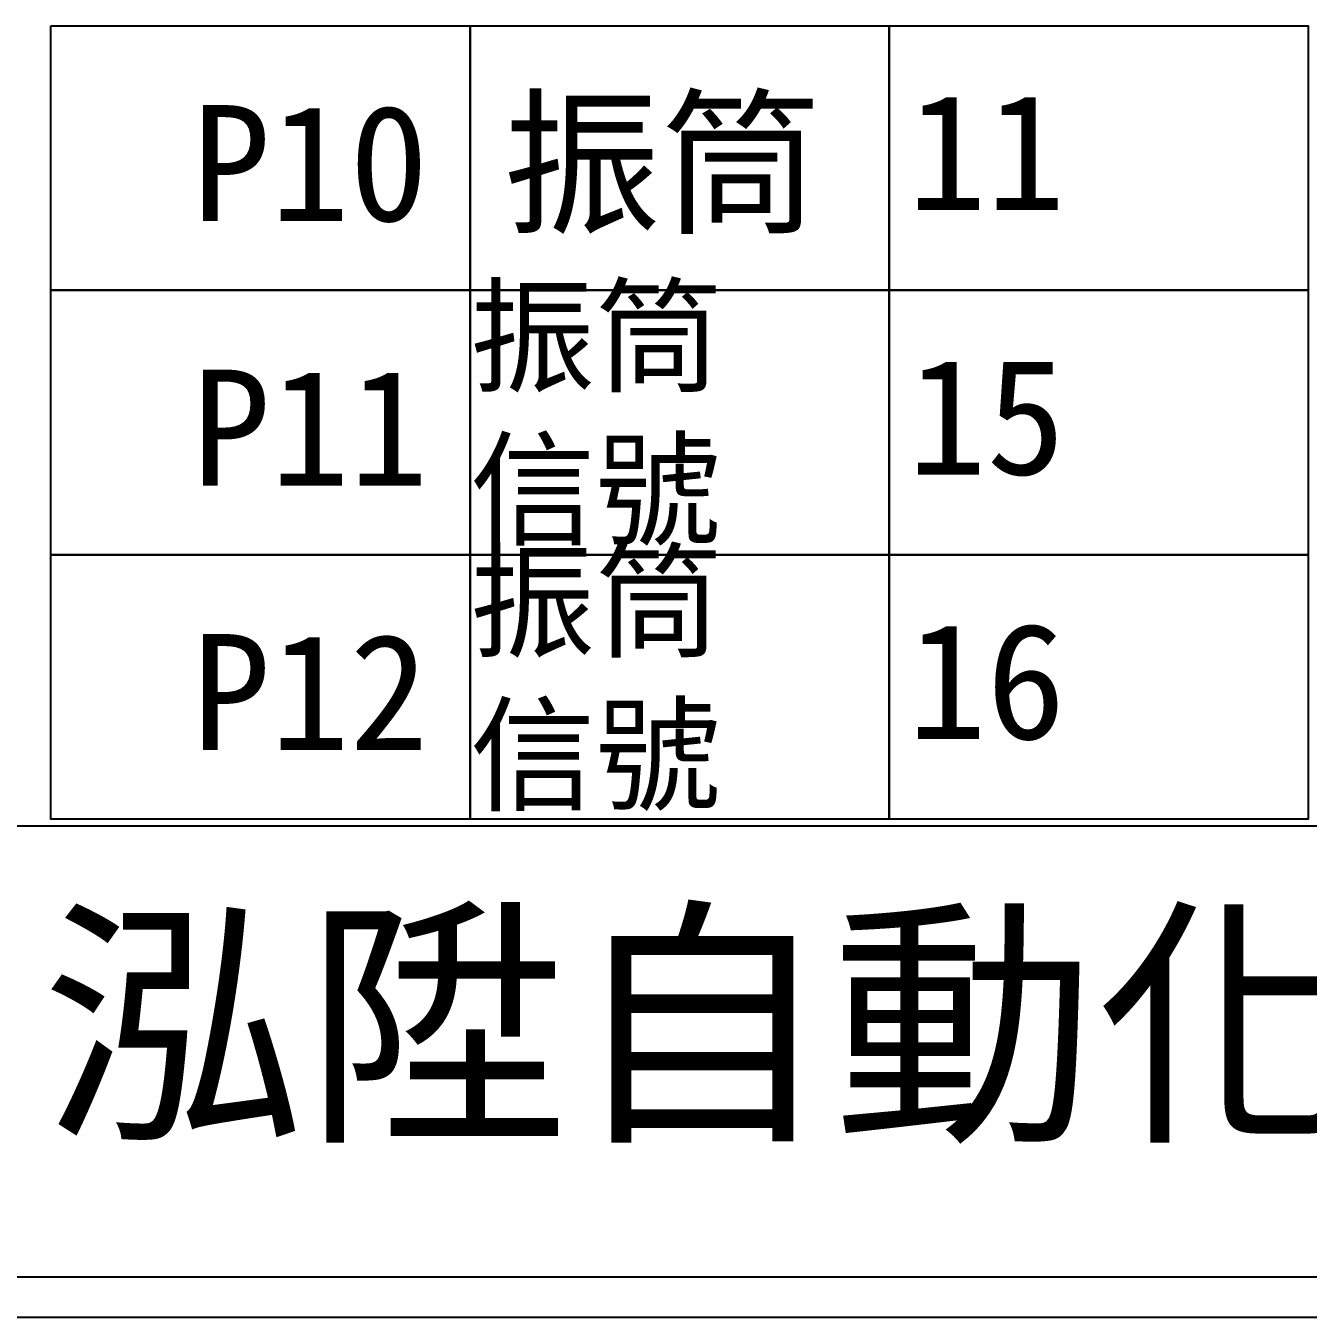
# Model space of a CAD drawing. Extents: x 10 to 297, y 3 to 207.
# Drawn here: x 48.12 to 87.94, y 3 to 43.09 of the extents above; entities that cross this region are included whole.
import ezdxf

# ---------------------------------------------------------------- set-up
doc = ezdxf.new("R2010")
doc.units = 0
doc.layers.add('圖框層', color=7, linetype='CONTINUOUS')
doc.layers.add('標尺寸層', color=3, linetype='CONTINUOUS')
doc.styles.add('CNS', font='romanc.shx', dxfattribs={"bigfont": 'chineset.shx'})
doc.styles.add('STSL', font='kaiu.ttf')

msp = doc.modelspace()

# ---------------------------------------------------------------- linework, layer by layer
at = {"layer": '圖框層', "color": 7}
for p, q in [((11.25, 18.25), (295.75, 18.25)), ((11.25, 4.25), (295.75, 4.25)), ((10, 3), (297, 3))]:
    msp.add_line(p, q, dxfattribs=at)
at = {"layer": '標尺寸層', "color": 7}
for points in [[(48.904, 43.087), (61.916, 43.087), (61.916, 34.877), (48.904, 34.877)], [(61.916, 43.086), (74.928, 43.086), (74.928, 34.877), (61.916, 34.877)], [(74.928, 43.086), (87.94, 43.086), (87.94, 34.877), (74.928, 34.877)], [(48.904, 34.877), (61.916, 34.877), (61.916, 26.667), (48.904, 26.667)], [(61.916, 34.876), (74.928, 34.876), (74.928, 26.667), (61.916, 26.667)], [(74.928, 34.876), (87.94, 34.876), (87.94, 26.667), (74.928, 26.667)], [(48.904, 26.667), (61.916, 26.667), (61.916, 18.457), (48.904, 18.457)], [(61.916, 26.666), (74.928, 26.666), (74.928, 18.457), (61.916, 18.457)], [(74.928, 26.666), (87.94, 26.666), (87.94, 18.457), (74.928, 18.457)]]:
    msp.add_lwpolyline(points, close=True, dxfattribs=at)

# ---------------------------------------------------------------- texts
at = {"layer": '圖框層', "color": 4, "style": 'STSL'}
for s, height, p in [('振筒', 3.6, (62.943, 37.025)), ('P10', 3.6, (53.274, 37.026)), ('11', 3.6, (75.502, 37.365)), ('15', 3.6, (75.502, 29.155)), ('P11', 3.6, (53.274, 28.816)), ('16', 3.6, (75.502, 20.945)), ('P12', 3.6, (53.274, 20.606)), ('泓陞自動化科技有限公司', 6, (48.604, 9.076))]:
    msp.add_text(s, height=height, dxfattribs=at).set_placement(p)
at = {"layer": '標尺寸層', "color": 7, "char_height": 2.85588, "attachment_point": 1, "style": 'CNS'}
for insert in [(61.916, 34.877), (61.916, 26.646)]:
    msp.add_mtext_dynamic_manual_height_columns('{\\fDFKai-SB|b0|i0|c136|p65;\\C4;振筒\\P信號}', width=13.012, gutter_width=32.5, heights=[0], dxfattribs=dict(at, insert=insert))

doc.saveas('drawing.dxf')
